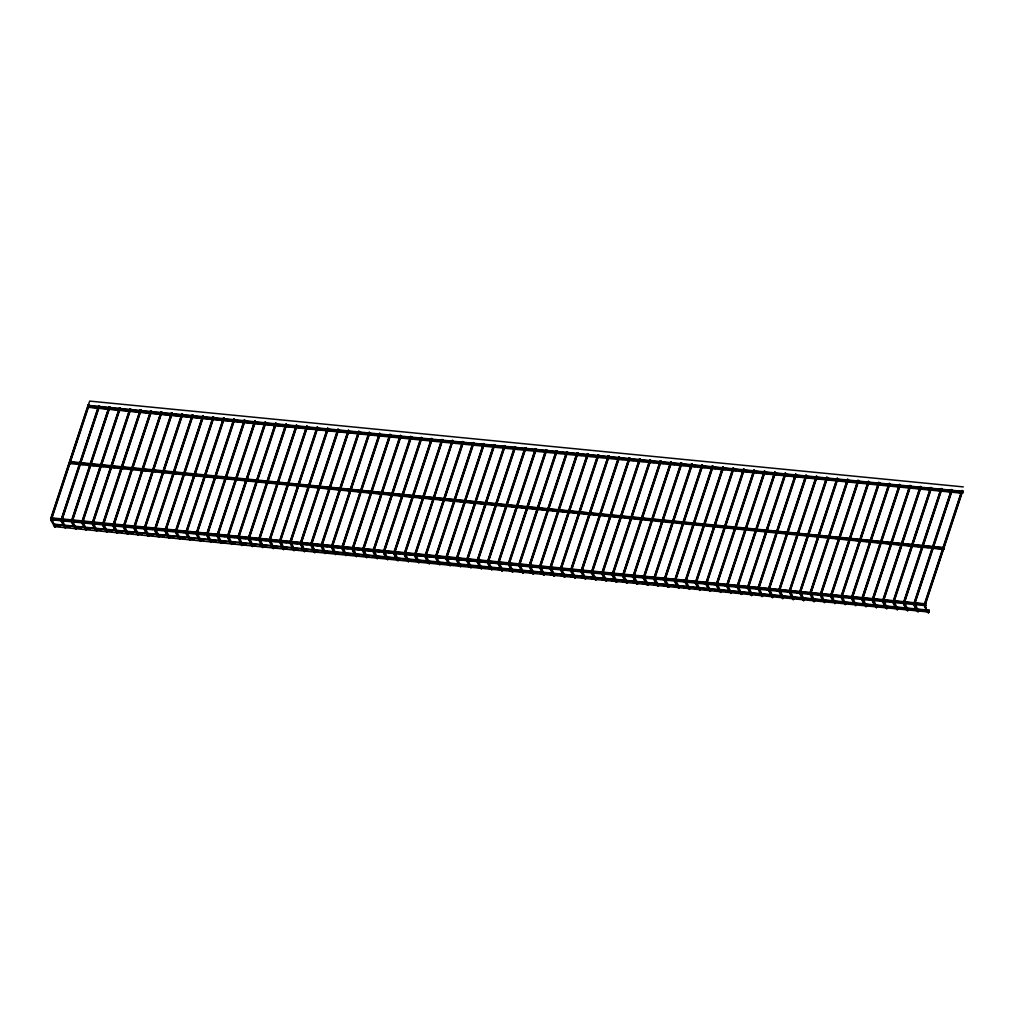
<?xml version="1.0" encoding="UTF-8"?>
<svg xmlns="http://www.w3.org/2000/svg" width="1014" height="1014" viewBox="0 0 1014 1014"><rect width="100%" height="100%" fill="white"/><g stroke="black" fill="none" stroke-linecap="round" stroke-linejoin="round"><path stroke-width="1.5" d="M820.326 593.482L51.853 517.901L51.562 519.827L52.17 519.498M928.025 612.418L929.255 611.683L929.242 610.225L55.314 524.276L55.364 526.71L54.388 526.608L928.659 612.012C928.672 615.042 923.513 606.321 924.514 603.938L961.817 490.535L962.73 491.004L961.779 490.713M473.639 501.372L70.372 461.649L70.08 463.588L70.676 463.246M88.598 407.336L962.527 493.273L962.945 492.005L962.818 491.346L88.89 405.41L88.598 407.336L89.194 407.007M269.623 542.072L269.597 539.435L306.9 426.134L307.508 426.641L306.9 426.134M284.173 549.182L280.688 542.744L280.675 540.703L317.686 427.262L317.002 427.198L279.699 540.601C281.892 550.754 287.57 554.113 280.358 540.842L317.94 427.477M415.892 556.027L415.879 553.986L452.89 440.545L452.206 440.482L414.903 553.885C413.23 557.421 421.013 563.923 418.402 562.364M560.831 570.667L560.805 568.043L598.108 454.728L598.716 455.248L598.108 454.728M51.562 519.827L925.199 605.637C925.883 600.503 924.768 611.062 929.001 612.507M929.242 610.225L928.659 612.012M943.704 547.928C943.21 551.705 945.454 546.685 943.704 547.928L70.067 462.131M962.818 491.346L962.223 493.146M88.155 404.916L89.093 405.194L88.155 404.916L50.89 518.129L50.903 520.182L54.731 527.103M98.561 405.93L99.499 406.208L98.561 405.93L61.284 519.155C60.27 523.744 67.013 527.648 65.137 528.129M108.954 406.956L109.892 407.235L108.954 406.956L71.69 520.182C70.663 524.77 77.406 528.674 75.53 529.143M119.36 407.97L120.298 408.262L119.36 407.97L82.083 521.196C81.069 525.784 87.812 529.688 85.936 530.17M129.754 408.997L130.692 409.276L129.754 408.997L92.489 522.223C91.463 526.811 98.219 530.715 96.33 531.197M140.16 410.024L141.098 410.302L140.16 410.024L102.883 523.237C101.223 526.773 109.005 533.275 106.394 531.716M150.554 411.038L151.492 411.316L150.554 411.038L113.289 524.263C111.629 527.8 119.399 534.302 116.8 532.743M160.96 412.064L161.898 412.343L160.96 412.064L123.695 525.277C122.022 528.814 129.805 535.316 127.194 533.757M171.353 413.078L172.291 413.37L171.353 413.078L134.089 526.304C132.428 529.84 140.198 536.343 137.6 534.784M181.76 414.105L182.697 414.384L181.76 414.105L144.495 527.331C142.822 530.854 150.604 537.357 147.993 535.798M192.153 415.132L193.104 415.41L192.153 415.132L154.889 528.345C153.228 531.881 160.998 538.383 158.399 536.824M202.559 416.146L203.497 416.424L202.559 416.146L165.295 529.371C163.622 532.908 171.404 539.41 168.793 537.851M212.953 417.172L213.903 417.451L212.953 417.172L175.688 530.385C174.674 534.986 181.417 538.89 179.541 539.359M223.359 418.186L224.297 418.478L223.359 418.186L186.094 531.412C185.068 536 191.811 539.904 189.935 540.386M233.765 419.213L234.703 419.492L233.765 419.213L196.488 532.439C195.474 537.027 202.217 540.931 200.341 541.413M244.159 420.24L245.096 420.518L244.159 420.24L206.894 533.453C205.867 538.041 212.61 541.945 210.735 542.427M254.565 421.254L255.503 421.532L254.565 421.254L217.288 534.479C216.274 539.068 223.017 542.972 221.141 543.453M264.958 422.28L265.896 422.559L264.958 422.28L227.694 535.493C226.667 540.094 233.423 543.998 231.534 544.467M275.364 423.294L276.302 423.586L275.364 423.294L238.087 536.52C240.28 546.673 245.971 550.032 238.759 536.761L275.998 423.624M285.758 424.321L286.696 424.6L285.758 424.321L248.493 537.547C250.686 547.699 256.377 551.058 249.165 537.788L286.404 424.651M296.164 425.348L297.102 425.627L296.164 425.348L258.9 538.561C261.092 548.713 266.771 552.072 259.559 538.802L296.798 425.677M327.357 428.402L328.308 428.681L327.357 428.402L290.093 541.628C292.286 551.781 297.977 555.14 290.764 541.869L328.004 428.732M337.763 429.429L338.701 429.708L337.763 429.429L300.499 542.655C302.692 552.807 308.37 556.166 301.171 542.883L338.397 429.759M348.157 430.456L349.108 430.735L348.157 430.456L310.892 543.669C313.085 553.821 318.776 557.18 311.564 543.91L348.803 430.773M358.563 431.47L359.501 431.749L358.563 431.47L321.299 544.695C320.272 549.284 327.015 553.188 325.139 553.669M368.969 432.496L369.907 432.775L368.969 432.496L331.692 545.709C330.678 550.298 337.421 554.202 335.545 554.683M379.363 433.51L380.301 433.789L379.363 433.51L342.098 546.736C341.072 551.324 347.827 555.228 345.939 555.71M389.769 434.537L390.707 434.816L389.769 434.537L352.492 547.75C350.831 551.286 358.614 557.789 356.003 556.23M400.162 435.551L401.1 435.843L400.162 435.551L362.898 548.777C361.225 552.313 369.007 558.815 366.409 557.256M410.569 436.578L411.507 436.857L410.569 436.578L373.304 549.803C371.631 553.327 379.413 559.829 376.802 558.27M420.962 437.604L421.9 437.883L420.962 437.604L383.698 550.817C382.037 554.354 389.807 560.856 387.209 559.297M431.368 438.618L432.306 438.897L431.368 438.618L394.104 551.844C392.431 555.38 400.213 561.883 397.602 560.324M441.762 439.645L442.712 439.924L441.762 439.645L404.497 552.858C402.837 556.394 410.607 562.897 408.008 561.338M453.144 440.76L452.168 440.659M462.561 441.686L463.512 441.965L462.561 441.686L425.297 554.912C423.637 558.435 431.406 564.937 428.808 563.378M472.968 442.712L473.906 442.991L472.968 442.712L435.703 555.926C434.676 560.514 441.42 564.418 439.544 564.899M483.374 443.726L484.312 444.005L483.374 443.726L446.097 556.952C445.083 561.541 451.826 565.444 449.95 565.926M493.767 444.753L494.705 445.032L493.767 444.753L456.503 557.966C455.476 562.567 462.219 566.471 460.343 566.94M504.173 445.767L505.111 446.059L504.173 445.767L466.896 558.993C465.882 563.581 472.625 567.485 470.75 567.967M514.567 446.794L515.505 447.073L514.567 446.794L477.302 560.02C476.276 564.608 483.032 568.512 481.143 568.993M524.973 447.82L525.911 448.099L524.973 447.82L487.696 561.034C486.682 565.622 493.425 569.526 491.549 570.007M535.367 448.834L536.305 449.113L535.367 448.834L498.102 562.06C500.295 572.213 505.986 575.572 498.774 562.301L536.013 449.164M545.773 449.861L546.711 450.14L545.773 449.861L508.508 563.074C510.701 573.227 516.38 576.586 509.167 563.315L546.407 450.191M556.166 450.875L557.104 451.154L556.166 450.875L518.902 564.101C521.095 574.254 526.786 577.612 519.574 564.342L556.813 451.205M566.572 451.902L567.51 452.181L566.572 451.902L529.308 565.128C531.501 575.28 537.179 578.639 529.967 565.356L567.206 452.231M576.966 452.928L577.917 453.207L576.966 452.928L539.702 566.142C541.894 576.294 547.585 579.653 540.373 566.382L577.612 453.245M587.372 453.942L588.31 454.221L587.372 453.942L550.108 567.168C552.3 577.321 557.979 580.68 550.779 567.409L588.006 454.272M608.172 455.983L609.11 456.262L608.172 455.983L570.907 569.209C569.881 573.797 576.624 577.701 574.748 578.183M618.578 457.01L619.516 457.289L618.578 457.01L581.301 570.236C580.287 574.824 587.03 578.728 585.154 579.197M628.972 458.024L629.909 458.315L628.972 458.024L591.707 571.25C590.68 575.838 597.423 579.742 595.548 580.223M639.378 459.05L640.316 459.329L639.378 459.05L602.101 572.276C601.087 576.865 607.83 580.769 605.954 581.25M649.771 460.077L650.709 460.356L649.771 460.077L612.507 573.29C610.834 576.827 618.616 583.329 616.018 581.77M660.177 461.091L661.115 461.37L660.177 461.091L622.9 574.317C621.24 577.853 629.022 584.356 626.411 582.797M670.571 462.118L671.509 462.397L670.571 462.118L633.306 575.331C631.646 578.867 639.416 585.37 636.817 583.811M680.977 463.132L681.915 463.423L680.977 463.132L643.713 576.358C642.039 579.894 649.822 586.396 647.211 584.837M691.371 464.159L692.309 464.437L691.371 464.159L654.106 577.384C652.446 580.908 660.215 587.41 657.617 585.851M701.777 465.185L702.715 465.464L701.777 465.185L664.512 578.398C662.839 581.935 670.622 588.437 668.011 586.878M712.17 466.199L713.121 466.478L712.17 466.199L674.906 579.425C673.245 582.961 681.015 589.464 678.417 587.905M722.576 467.226L723.514 467.505L722.576 467.226L685.312 580.439C684.285 585.04 691.028 588.944 689.152 589.413M732.97 468.24L733.921 468.531L732.97 468.24L695.705 581.466C694.691 586.054 701.434 589.958 699.559 590.44M743.376 469.267L744.314 469.545L743.376 469.267L706.112 582.492C705.085 587.081 711.828 590.985 709.952 591.466M753.782 470.293L754.72 470.572L753.782 470.293L716.505 583.506C715.491 588.095 722.234 591.999 720.358 592.48M764.176 471.307L765.114 471.586L764.176 471.307L726.911 584.533C725.885 589.121 732.628 593.025 730.752 593.507M774.582 472.334L775.52 472.613L774.582 472.334L737.305 585.547C736.291 590.148 743.034 594.052 741.158 594.521M784.975 473.348L785.913 473.639L784.975 473.348L747.711 586.574C749.904 596.726 755.595 600.085 748.383 586.814L785.622 473.677M795.382 474.375L796.32 474.653L795.382 474.375L758.104 587.6C760.297 597.753 765.988 601.112 758.776 587.828L796.015 474.704M805.775 475.401L806.713 475.68L805.775 475.401L768.511 588.614C770.703 598.767 776.394 602.126 769.182 588.855L806.422 475.731M816.181 476.415L817.119 476.694L816.181 476.415L778.917 589.641C781.11 599.794 786.788 603.153 779.576 589.882L816.815 476.745M826.575 477.442L827.525 477.721L826.575 477.442L789.31 590.655C791.503 600.808 797.194 604.167 789.982 590.896L827.221 477.771M836.981 478.456L837.919 478.735L836.981 478.456L799.716 591.682C801.909 601.834 807.588 605.193 800.376 591.923L837.615 478.785M847.374 479.483L848.325 479.761L847.374 479.483L810.11 592.708C812.303 602.861 817.994 606.22 810.782 592.937L848.021 479.812M857.781 480.509L858.719 480.788L857.781 480.509L820.516 593.722C819.489 598.311 826.233 602.215 824.357 602.696M868.174 481.523L869.125 481.802L868.174 481.523L830.91 594.749C829.896 599.337 836.639 603.241 834.763 603.723M878.58 482.55L879.518 482.829L878.58 482.55L841.316 595.763C840.289 600.351 847.032 604.255 845.156 604.737M888.986 483.564L889.924 483.843L888.986 483.564L851.709 596.79C850.695 601.378 857.438 605.282 855.562 605.764M899.38 484.591L900.318 484.869L899.38 484.591L862.115 597.804C860.442 601.34 868.225 607.842 865.614 606.283M909.786 485.605L910.724 485.896L909.786 485.605L872.509 598.83C870.849 602.367 878.631 608.869 876.02 607.31M920.18 486.631L921.118 486.91L920.18 486.631L882.915 599.857C881.242 603.381 889.024 609.883 886.426 608.324M930.586 487.658L931.524 487.937L930.586 487.658L893.321 600.871C891.648 604.407 899.431 610.91 896.82 609.351M940.979 488.672L941.917 488.951L940.979 488.672L903.715 601.898C902.054 605.434 909.824 611.936 907.226 610.377M951.386 489.699L952.323 489.977L951.386 489.699L914.121 602.912C912.448 606.448 920.23 612.95 917.619 611.391M51.346 519.003L88.788 405.245M89.131 405.004L51.866 518.23L51.879 520.271L55.364 526.71M98.89 405.701L61.588 519.016L61.613 521.64M99.195 406.259L61.955 519.396L65.771 527.724M99.524 406.031L62.26 519.244L62.272 521.297M109.284 406.715L71.994 520.03L72.007 522.666M109.601 407.286L72.362 520.41L76.164 528.75M109.93 407.045L72.666 520.271L72.678 522.311M119.69 407.742L82.388 521.057L82.413 523.68M119.994 408.3L82.755 521.437L86.57 529.764M120.336 408.072L83.059 521.297L83.072 523.338M130.096 408.769L92.794 522.071L92.806 524.707M130.4 409.326L93.161 522.464L96.964 530.791M130.73 409.098L93.465 522.311L93.478 524.365M140.49 409.783L103.2 523.097L103.213 525.721L106.736 532.211M140.794 410.353L103.555 523.478L107.37 531.818M141.136 410.112L103.859 523.338L103.872 525.379M150.896 410.809L113.593 524.124L113.619 526.748L117.13 533.237M151.2 411.367L113.961 524.504L117.776 532.832M151.53 411.139L114.265 524.352L114.278 526.405M161.289 411.823L124 525.138L124.012 527.774L127.536 534.251M161.594 412.394L124.354 525.518L128.17 533.858M161.936 412.153L124.659 525.379L124.684 527.419M171.696 412.85L134.393 526.165L134.418 528.788L137.929 535.278M172 413.408L134.761 526.545L138.576 534.872M172.329 413.18L135.065 526.405L135.077 528.446M182.089 413.877L144.799 527.179L144.812 529.815L148.336 536.305M182.393 414.434L145.154 527.572L148.969 535.899M182.735 414.206L145.471 527.419L145.484 529.473M192.495 414.891L155.193 528.205L155.218 530.829L158.742 537.319M192.799 415.461L155.56 528.586L159.375 536.926M193.129 415.22L155.864 528.446L155.877 530.487M202.889 415.917L165.599 529.219L165.612 531.856L169.135 538.345M203.193 416.475L165.966 529.612L169.769 537.94M203.535 416.247L166.271 529.46L166.283 531.513M213.295 416.931L175.992 530.246L176.018 532.882M213.599 417.502L176.36 530.626L180.175 538.966M213.929 417.261L176.664 530.487L176.677 532.527M223.688 417.958L186.399 531.273L186.411 533.896M224.005 418.516L186.766 531.653L190.569 539.98M224.335 418.288L187.07 531.513L187.083 533.554M234.095 418.985L196.792 532.287L196.817 534.923M234.399 419.543L197.16 532.68L200.975 541.007M234.728 419.314L197.464 532.527L197.477 534.581M244.488 419.999L207.198 533.313L207.211 535.937M244.805 420.569L207.566 533.694L211.368 542.021M245.135 420.328L207.87 533.554L207.883 535.595M254.894 421.025L217.592 534.327L217.617 536.964M255.198 421.583L217.959 534.72L221.774 543.048M255.541 421.355L218.263 534.568L218.276 536.621M265.3 422.039L227.998 535.354L228.011 537.99M265.605 422.61L228.365 535.734L232.168 544.074M265.934 422.369L228.67 535.595L228.682 537.635M275.694 423.066L238.404 536.381L238.417 539.004M276.34 423.396L239.063 536.621L239.089 538.662L242.574 545.088M286.1 424.093L248.798 537.395L248.823 540.031M286.734 424.422L249.469 537.635L249.482 539.676L252.98 546.115M296.494 425.107L259.204 538.421L259.216 541.045M297.14 425.436L259.863 538.662L259.888 540.703L263.374 547.129M306.558 426.362L269.293 539.587C271.486 549.74 277.177 553.099 269.965 539.828L307.204 426.691M307.534 426.463L270.269 539.676L270.282 541.73L273.78 548.156M317.293 427.148L280.003 540.462L280.016 543.086M327.699 428.174L290.397 541.489L290.422 544.112M328.333 428.504L291.069 541.717L291.081 543.77L294.58 550.196M338.093 429.201L300.803 542.503L300.816 545.139M338.739 429.518L301.475 542.744L301.488 544.784L304.973 551.223M348.499 430.215L311.197 543.529L311.222 546.153M349.133 430.544L311.868 543.77L311.881 545.811L315.379 552.237M358.893 431.242L321.603 544.543L321.615 547.18M359.209 431.799L321.97 544.936L325.773 553.264M359.539 431.571L322.275 544.784L322.287 546.838M369.299 432.256L331.996 545.57L332.022 548.194M369.603 432.826L332.364 545.95L336.179 554.29M369.933 432.585L332.668 545.811L332.681 547.852M379.705 433.282L342.402 546.597L342.415 549.22M380.009 433.84L342.77 546.977L346.573 555.304M380.339 433.612L343.074 546.825L343.087 548.878M390.098 434.296L352.809 547.611L352.821 550.247L356.345 556.724M390.403 434.867L353.164 547.991L356.979 556.331M390.745 434.626L353.468 547.852L353.48 549.892M400.505 435.323L363.202 548.637L363.215 551.261L366.738 557.751M400.809 435.881L363.57 549.018L367.372 557.345M401.138 435.652L363.874 548.878L363.887 550.919M410.898 436.35L373.608 549.651L373.621 552.288L377.145 558.777M411.202 436.907L373.963 550.044L377.778 558.372M411.545 436.679L374.267 549.892L374.293 551.946M421.304 437.364L384.002 550.678L384.027 553.302L387.538 559.791M421.609 437.934L384.369 551.058L388.185 559.398M421.938 437.693L384.674 550.919L384.686 552.96M431.698 438.39L394.408 551.692L394.421 554.328L397.944 560.818M432.002 438.948L394.763 552.085L398.578 560.412M432.344 438.72L395.08 551.933L395.092 553.986M442.104 439.404L404.801 552.719L404.827 555.355L408.35 561.832M442.408 439.975L405.169 553.099L408.984 561.439M442.738 439.734L405.473 552.96L405.486 555M452.498 440.431L415.208 553.745L415.22 556.369L418.744 562.859M452.802 440.989L415.563 554.126L419.378 562.453M462.904 441.458L425.601 554.759L425.627 557.396L429.15 563.885M463.208 442.015L425.969 555.152L429.784 563.48M463.537 441.787L426.273 555L426.286 557.054M473.297 442.472L436.007 555.786L436.02 558.41M473.601 443.042L436.375 556.166L440.177 564.506M473.944 442.801L436.679 556.027L436.692 558.068M483.703 443.498L446.401 556.8L446.426 559.436M484.008 444.056L446.768 557.193L450.584 565.52M484.337 443.828L447.073 557.041L447.085 559.094M494.097 444.512L456.807 557.827L456.82 560.463M494.414 445.083L457.175 558.207L460.977 566.547M494.743 444.842L457.479 558.068L457.491 560.108M504.503 445.539L467.201 558.853L467.226 561.477M504.807 446.097L467.568 559.234L471.383 567.561M505.149 445.868L467.872 559.094L467.885 561.135M514.909 446.566L477.607 559.867L477.619 562.504M515.213 447.123L477.974 560.26L481.777 568.588M515.543 446.895L478.278 560.108L478.291 562.149M525.303 447.58L488.013 560.894L488.026 563.518M525.607 448.15L488.368 561.274L492.183 569.602M525.949 447.909L488.672 561.135L488.685 563.176M535.709 448.606L498.406 561.908L498.432 564.544M536.343 448.936L499.078 562.149L499.091 564.202L502.589 570.629M546.102 449.62L508.813 562.935L508.825 565.558M546.749 449.95L509.472 563.176L509.497 565.216L512.983 571.655M556.509 450.647L519.206 563.961L519.231 566.585M557.142 450.977L519.878 564.202L519.89 566.243L523.389 572.669M566.902 451.674L529.612 564.975L529.625 567.612M567.548 451.991L530.284 565.216L530.297 567.257L533.782 573.696M577.308 452.688L540.006 566.002L540.031 568.626M577.942 453.017L540.677 566.243L540.69 568.284L544.188 574.71M587.702 453.714L550.412 567.016L550.425 569.653M588.348 454.044L551.084 567.257L551.096 569.31L554.582 575.737M597.766 454.969L560.501 568.182C562.694 578.335 568.385 581.694 561.173 568.423L598.412 455.299M598.742 455.058L561.477 568.284L561.49 570.324L564.988 576.763M608.501 455.755L571.212 569.069L571.224 571.693M608.806 456.313L571.579 569.45L575.382 577.777M609.148 456.085L571.883 569.298L571.896 571.351M618.908 456.769L581.605 570.083L581.63 572.72M619.212 457.339L581.973 570.464L585.788 578.804M619.541 457.099L582.277 570.324L582.289 572.365M629.301 457.796L592.011 571.11L592.024 573.734M629.618 458.353L592.379 571.49L596.181 579.818M629.947 458.125L592.683 571.351L592.696 573.392M639.707 458.822L602.405 572.124L602.43 574.761M640.011 459.38L602.772 572.517L606.587 580.845M640.354 459.152L603.077 572.365L603.089 574.418M650.113 459.836L612.811 573.151L612.824 575.775L616.347 582.264M650.418 460.407L613.178 573.531L616.981 581.871M650.747 460.166L613.483 573.392L613.495 575.432M660.507 460.863L623.217 574.178L623.23 576.801L626.753 583.291M660.811 461.421L623.572 574.558L627.387 582.885M661.153 461.193L623.876 574.406L623.889 576.459M670.913 461.877L633.611 575.192L633.636 577.828L637.147 584.305M671.217 462.447L633.978 575.572L637.793 583.912M671.547 462.207L634.282 575.432L634.295 577.473M681.307 462.904L644.017 576.218L644.029 578.842L647.553 585.332M681.611 463.461L644.372 576.598L648.187 584.926M681.953 463.233L644.676 576.459L644.701 578.5M691.713 463.93L654.41 577.232L654.436 579.869L657.947 586.358M692.017 464.488L654.778 577.625L658.593 585.953M692.347 464.26L655.082 577.473L655.095 579.526M702.106 464.944L664.816 578.259L664.829 580.883L668.353 587.372M702.41 465.515L665.171 578.639L668.986 586.979M702.753 465.274L665.488 578.5L665.501 580.54M712.512 465.971L675.21 579.273L675.235 581.909L678.759 588.399M712.817 466.529L675.577 579.666L679.393 587.993M713.146 466.301L675.882 579.514L675.894 581.567M722.906 466.985L685.616 580.3L685.629 582.936M723.21 467.555L685.984 580.68L689.786 589.02M723.552 467.315L686.288 580.54L686.301 582.581M733.312 468.012L696.01 581.326L696.035 583.95M733.616 468.569L696.377 581.706L700.192 590.034M733.946 468.341L696.681 581.567L696.694 583.608M743.706 469.038L706.416 582.34L706.428 584.977M744.023 469.596L706.783 582.733L710.586 591.061M744.352 469.368L707.088 582.581L707.1 584.634M754.112 470.052L716.809 583.367L716.835 585.991M754.416 470.623L717.177 583.747L720.992 592.075M754.746 470.382L717.481 583.608L717.494 585.648M764.518 471.079L727.215 584.381L727.228 587.017M764.822 471.637L727.583 584.774L731.386 593.101M765.152 471.409L727.887 584.622L727.9 586.675M774.911 472.093L737.622 585.408L737.634 588.031M775.216 472.663L737.977 585.788L741.792 594.128M775.558 472.423L738.281 585.648L738.293 587.689M785.318 473.12L748.015 586.434L748.028 589.058M785.951 473.449L748.687 586.675L748.7 588.716L752.185 595.142M795.711 474.146L758.421 587.448L758.434 590.085M796.358 474.476L759.08 587.689L759.106 589.73L762.591 596.169M806.117 475.16L768.815 588.475L768.84 591.099M806.751 475.49L769.487 588.716L769.499 590.756L772.998 597.183M816.511 476.187L779.221 589.489L779.234 592.125M817.157 476.517L779.88 589.73L779.905 591.783L783.391 598.209M826.917 477.201L789.614 590.516L789.64 593.139M827.551 477.531L790.286 590.756L790.299 592.797L793.797 599.236M837.311 478.228L800.021 591.542L800.033 594.166M837.957 478.557L800.692 591.77L800.705 593.824L804.191 600.25M847.717 479.242L810.414 592.556L810.44 595.193M848.35 479.571L811.086 592.797L811.099 594.838L814.597 601.277M858.11 480.268L820.82 593.583L820.833 596.207M858.414 480.826L821.188 593.963L824.99 602.291M858.757 480.598L821.492 593.824L821.505 595.864M868.516 481.295L831.214 594.597L831.239 597.233M868.821 481.853L831.581 594.99L835.397 603.317M869.15 481.625L831.886 594.838L831.898 596.891M878.91 482.309L841.62 595.624L841.633 598.247M879.227 482.879L841.988 596.004L845.79 604.344M879.556 482.639L842.292 595.864L842.304 597.905M889.316 483.336L852.014 596.65L852.039 599.274M889.62 483.893L852.381 597.031L856.196 605.358M889.95 483.665L852.685 596.878L852.698 598.932M899.722 484.35L862.42 597.664L862.432 600.301L865.956 606.778M900.026 484.92L862.787 598.045L866.59 606.385M900.356 484.679L863.091 597.905L863.104 599.946M910.116 485.376L872.826 598.691L872.839 601.315L876.362 607.804M910.42 485.934L873.181 599.071L876.996 607.399M910.762 485.706L873.485 598.932L873.498 600.972M920.522 486.403L883.219 599.705L883.232 602.341L886.756 608.831M920.826 486.961L883.587 600.098L887.389 608.425M921.156 486.733L883.891 599.946L883.904 601.999M930.915 487.417L893.626 600.732L893.638 603.355L897.162 609.845M931.22 487.988L893.98 601.112L897.796 609.452M931.562 487.747L894.285 600.972L894.31 603.013M941.322 488.444L904.019 601.746L904.044 604.382L907.555 610.872M941.626 489.002L904.387 602.139L908.202 610.466M941.955 488.773L904.691 601.986L904.703 604.04M951.715 489.458L914.425 602.772L914.438 605.409L917.962 611.886M952.019 490.028L914.78 603.153L918.595 611.493M952.361 489.787L915.097 603.013L915.11 605.054M962.121 490.484L924.819 603.799L924.844 606.423L928.368 612.912M962.425 491.042L925.186 604.179L51.562 518.369M962.755 490.814L925.49 604.04L925.503 606.08M242.232 544.594L241.94 545.494M252.638 545.621L252.334 546.508M263.032 546.635L262.74 547.535M273.438 547.661L273.146 548.561M283.831 548.675L283.54 549.575M294.237 549.702L293.946 550.602M304.631 550.729L304.339 551.616M315.037 551.743L314.746 552.643M502.247 570.134L501.943 571.034M512.64 571.148L512.349 572.048M523.047 572.175L522.742 573.075M533.44 573.202L533.149 574.089M543.846 574.216L543.555 575.115M554.24 575.242L553.948 576.142M564.646 576.256L564.354 577.156M751.856 594.648L751.551 595.548M762.249 595.674L761.958 596.562M772.655 596.688L772.351 597.588M783.049 597.715L782.757 598.615M793.455 598.729L793.163 599.629M803.849 599.756L803.557 600.656M814.255 600.782L813.963 601.67M963.3 486.897L89.676 401.088L51.194 517.989L51.207 520.613M88.586 405.879L962.21 491.676M90.766 407.159L95.493 407.615M100.221 408.084L106.508 408.705M111.236 409.162L117.535 409.783M120.679 410.087L126.978 410.708M131.693 411.177L137.993 411.798M142.72 412.254L147.436 412.723M152.163 413.18L158.463 413.801M163.178 414.27L169.477 414.891M172.621 415.195L178.92 415.816M183.648 416.272L188.363 416.741M193.091 417.21L199.378 417.819M204.106 418.288L208.833 418.757M213.548 419.213L219.848 419.834M224.576 420.303L230.862 420.911M235.59 421.38L240.305 421.837M245.033 422.306L251.333 422.927M256.048 423.383L260.775 423.852M265.491 424.321L271.79 424.929M276.518 425.398L282.817 426.019M285.961 426.324L292.26 426.945M296.975 427.414L303.275 428.022M308.002 428.491L312.718 428.96M317.445 429.416L323.732 430.037M328.46 430.506L334.759 431.115M337.903 431.432L344.202 432.053M348.93 432.509L353.645 432.978M358.373 433.434L364.66 434.055M369.388 434.524L374.115 434.981M378.83 435.45L385.13 436.071M389.845 436.527L396.144 437.148M400.872 437.617L405.587 438.073M410.315 438.542L416.615 439.163M421.33 439.62L426.057 440.089M430.773 440.545L437.072 441.166M441.8 441.635L448.087 442.256M451.243 442.56L457.542 443.181M462.257 443.638L468.557 444.259M471.7 444.576L478 445.184M482.727 445.653L489.014 446.274M493.742 446.73L498.47 447.199M503.185 447.668L509.484 448.277M514.199 448.746L518.927 449.202M523.655 449.671L529.942 450.292M534.67 450.748L539.397 451.217M544.112 451.686L550.412 452.295M555.127 452.764L561.426 453.385M564.583 453.689L570.869 454.31M575.597 454.779L581.897 455.387M586.612 455.856L591.339 456.325M596.055 456.782L602.354 457.403M607.082 457.872L611.797 458.328M616.525 458.797L622.824 459.418M627.539 459.874L633.839 460.495M636.982 460.8L643.282 461.421M648.009 461.89L654.296 462.498M659.024 462.967L663.739 463.436M668.467 463.892L674.766 464.513M679.481 464.982L684.209 465.439M688.937 465.908L695.224 466.529M699.952 466.985L704.667 467.454M709.394 467.91L715.694 468.531M720.409 469L725.137 469.457M729.852 469.926L736.151 470.547M740.879 471.003L747.179 471.624M751.894 472.093L756.621 472.549M761.337 473.018L767.636 473.639M772.364 474.096L777.079 474.565M781.807 475.021L788.093 475.642M792.821 476.111L799.121 476.732M802.264 477.036L808.564 477.657M813.291 478.114L819.578 478.735M822.734 479.052L829.021 479.66M833.749 480.129L838.477 480.598M844.763 481.206L849.491 481.675M854.206 482.144L860.506 482.753M865.234 483.222L869.949 483.691M874.676 484.147L880.976 484.768M885.691 485.237L890.419 485.693M895.134 486.162L901.433 486.783M906.161 487.24L912.448 487.861M915.604 488.165L921.903 488.786M926.619 489.255L932.918 489.863M937.646 490.332L942.361 490.801M947.089 491.258L953.375 491.879M958.103 492.348L962.831 492.804M476.795 501.677L586.979 512.501M590.123 512.805L944.3 547.598M76.975 463.867L83.275 464.488M88.003 464.944L94.289 465.565M97.445 465.882L103.732 466.491M108.46 466.96L114.759 467.581M117.903 467.885L124.202 468.506M128.93 468.975L133.645 469.431M139.945 470.052L146.244 470.673M149.388 470.978L155.687 471.599M160.402 472.068L165.13 472.524M169.845 472.993L176.144 473.614M180.872 474.07L185.587 474.539M190.315 474.996L196.615 475.617M201.33 476.086L207.629 476.694M212.357 477.163L217.072 477.632M221.8 478.088L228.087 478.709M232.814 479.178L237.542 479.635M242.257 480.104L248.557 480.725M253.285 481.181L259.571 481.802M262.727 482.106L269.014 482.727M273.742 483.196L280.041 483.817M283.185 484.122L289.484 484.743M294.199 485.199L297.356 485.516M305.227 486.289L308.37 486.593M314.67 487.214L320.969 487.835M325.684 488.292L330.412 488.761M335.127 489.217L339.855 489.686M346.154 490.307L350.869 490.763M355.597 491.232L360.312 491.701M366.612 492.31L372.911 492.931M376.055 493.248L382.354 493.856M387.082 494.325L391.797 494.794M398.096 495.402L402.824 495.871M407.539 496.34L412.267 496.797M418.554 497.418L423.282 497.887M428.009 498.343L432.724 498.812M439.024 499.433L443.739 499.889M448.467 500.358L453.195 500.815M459.481 501.436L464.209 501.905M468.937 502.361L475.224 502.982M479.952 503.451L487.823 504.224M490.966 504.528L495.694 504.997M500.409 505.454L506.708 506.075M511.436 506.544L516.151 507M520.879 507.469L527.179 508.09M531.894 508.546L536.621 509.015M541.337 509.472L547.636 510.093M552.364 510.562L558.651 511.183M561.807 511.487L568.094 512.108M572.821 512.564L580.692 513.337M583.836 513.654L588.564 514.111M593.291 514.58L599.578 515.201M604.306 515.657L610.605 516.278M613.749 516.582L620.048 517.203M624.763 517.672L629.491 518.129M634.206 518.598L640.506 519.219M645.234 519.675L649.949 520.144M656.248 520.765L660.976 521.221M665.691 521.69L671.99 522.311M676.718 522.768L681.433 523.237M686.161 523.706L692.448 524.314M697.176 524.783L701.903 525.252M706.619 525.708L712.918 526.329M717.646 526.798L723.933 527.407M727.089 527.724L733.376 528.332M738.103 528.801L744.403 529.422M749.118 529.878L753.846 530.347M758.561 530.816L763.289 531.273M766.432 531.59L775.887 532.515M779.031 532.819L785.33 533.44M790.045 533.909L794.773 534.365M799.488 534.834L805.788 535.455M810.516 535.912L815.231 536.381M819.958 536.837L826.258 537.458M830.973 537.927L837.272 538.548M842 539.004L846.715 539.473M851.443 539.93L857.73 540.551M862.458 541.02L867.185 541.476M871.901 541.945L878.2 542.566M882.915 543.022L889.215 543.643M892.371 543.948L898.658 544.569M903.385 545.038L909.685 545.659M912.828 545.963L919.128 546.584M923.843 547.04L928.571 547.509M934.87 548.13L941.157 548.751M70.08 463.588L943.704 549.385M823.469 593.798L925.782 603.85M53.742 519.65L60.041 520.271M64.757 520.74L71.056 521.348M74.199 521.665L80.499 522.286M85.227 522.742L91.526 523.363M94.67 523.668L100.969 524.289M105.684 524.758L110.412 525.214M115.127 525.683L121.427 526.304M126.154 526.76L132.441 527.381M137.169 527.85L141.897 528.307M146.612 528.776L152.911 529.397M157.639 529.853L162.354 530.322M167.082 530.778L173.369 531.399M178.096 531.868L184.396 532.489M187.539 532.794L193.839 533.415M198.554 533.871L204.853 534.492M209.581 534.961L214.296 535.417M219.024 535.886L225.323 536.507M230.039 536.964L234.766 537.433M239.481 537.902L245.781 538.51M250.509 538.979L256.796 539.6M259.952 539.904L266.251 540.525M269.394 540.83L275.694 541.451M280.409 541.92L286.709 542.528M291.436 542.997L297.723 543.618M302.451 544.074L307.179 544.543M311.894 545.012L318.193 545.621M322.908 546.09L327.636 546.559M332.364 547.015L338.651 547.636M343.378 548.105L348.094 548.561M352.821 549.03L359.121 549.651M363.836 550.108L370.135 550.729M373.291 551.033L379.578 551.654M384.306 552.123L390.605 552.744M395.321 553.2L400.048 553.669M404.763 554.126L411.063 554.747M415.791 555.216L422.078 555.824M426.805 556.293L431.533 556.762M436.248 557.218L440.976 557.687M445.691 558.144L451.991 558.765M456.718 559.234L461.433 559.69M466.161 560.159L472.448 560.78M477.176 561.236L483.475 561.857M488.19 562.326L492.918 562.783M497.646 563.252L503.933 563.873M510.232 564.494L513.376 564.798M518.103 565.267L524.403 565.875M529.118 566.344L535.417 566.965M538.561 567.27L544.86 567.891M549.588 568.347L555.887 568.968M560.603 569.437L565.33 569.893M570.045 570.362L574.773 570.831M581.073 571.44L587.36 572.061M590.516 572.378L596.802 572.986M601.53 573.455L606.258 573.924M610.973 574.38L617.273 575.001M622 575.47L626.715 575.927M631.443 576.396L637.73 577.017M642.458 577.473L648.757 578.094M653.472 578.563L658.2 579.019M662.915 579.488L669.215 580.109M673.942 580.566L678.658 581.035M683.385 581.491L689.685 582.112M694.4 582.581L700.699 583.189M703.843 583.506L710.142 584.127M714.87 584.584L721.157 585.205M724.313 585.509L730.612 586.13M735.327 586.599L740.055 587.055M746.355 587.676L752.641 588.297M755.798 588.602L762.084 589.223M766.812 589.692L771.54 590.148M776.255 590.617L782.554 591.238M787.27 591.694L791.997 592.163M796.725 592.632L803.012 593.241M807.74 593.71L814.039 594.331M817.183 594.635L823.482 595.256M828.197 595.712L834.497 596.333M839.224 596.802L843.94 597.259M848.667 597.728L854.967 598.349M859.682 598.805L865.981 599.426M869.125 599.743L875.424 600.351M880.152 600.82L886.439 601.441M889.595 601.746L895.894 602.367M900.609 602.836L905.337 603.292M911.624 603.913L916.352 604.382M921.08 604.838L925.795 605.307M55.022 524.745L928.647 610.555M60.346 526.342L55.022 526.203L52.259 521.107M65.073 526.798L69.801 527.267M74.516 527.724L80.816 528.345M85.531 528.814L90.259 529.27M94.986 529.739L101.273 530.36M106.001 530.816L112.3 531.437M117.016 531.906L121.743 532.363M126.458 532.832L132.758 533.453M137.486 533.909L142.201 534.378M146.929 534.834L153.228 535.455M157.943 535.924L164.243 536.545M167.386 536.85L173.686 537.471M178.413 537.927L184.7 538.548M189.428 539.017L194.156 539.473M198.871 539.942L203.599 540.411M209.885 541.02L216.185 541.641M219.341 541.958L225.628 542.566M230.355 543.035L235.083 543.504M239.798 543.96L246.098 544.581M250.813 545.05L255.541 545.507M260.268 545.976L266.555 546.584M271.283 547.053L277.583 547.674M282.298 548.13L287.025 548.599M291.74 549.068L298.04 549.677M302.768 550.146L307.483 550.615M312.211 551.071L318.51 551.692M323.225 552.161L329.525 552.769M332.668 553.086L338.968 553.707M343.695 554.164L349.982 554.785M353.138 555.089L359.438 555.71M364.153 556.179L368.881 556.635M375.167 557.256L381.467 557.877M384.623 558.182L390.91 558.803M395.637 559.272L400.353 559.728M405.08 560.197L411.38 560.818M416.095 561.274L420.823 561.743M425.538 562.2L431.837 562.821M436.565 563.29L442.865 563.911M446.008 564.215L452.307 564.836M457.022 565.292L463.322 565.913M468.05 566.382L472.765 566.839M477.493 567.308L483.792 567.929M488.507 568.385L494.807 569.006M497.95 569.323L504.25 569.931M508.977 570.4L515.264 571.021M518.42 571.326L524.707 571.947M529.435 572.416L534.163 572.872M540.449 573.493L543.605 573.797M549.892 574.418L556.192 575.039M560.919 575.496L565.635 575.965M570.362 576.434L576.662 577.042M581.377 577.511L584.533 577.815M590.82 578.436L595.548 578.905M601.847 579.526L608.147 580.135M611.29 580.452L617.589 581.073M622.304 581.529L625.461 581.846M633.332 582.619L638.047 583.075M642.775 583.544L647.49 584.001M653.789 584.622L656.933 584.939M663.232 585.547L667.96 586.016M674.247 586.637L678.974 587.093M683.702 587.562L688.417 588.019M694.717 588.64L699.445 589.109M704.16 589.565L710.459 590.186M715.174 590.655L719.902 591.111M726.201 591.732L730.917 592.201M735.644 592.658L740.359 593.127M746.659 593.748L751.387 594.204M756.102 594.673L762.401 595.294M767.129 595.75L771.844 596.219M776.572 596.688L782.871 597.297M787.586 597.766L793.886 598.387M797.029 598.691L803.329 599.312M808.057 599.768L814.343 600.389M819.071 600.858L823.799 601.315M828.514 601.784L833.242 602.253M839.529 602.861L845.828 603.482M848.984 603.799L855.271 604.407M859.999 604.876L864.714 605.345M869.442 605.802L875.741 606.423M880.456 606.892L885.184 607.348M891.483 607.969L896.199 608.438M900.926 608.894L907.226 609.515M911.941 609.984L916.669 610.441M921.384 610.91L929.255 611.683M317.597 427.718L316.964 427.388M89.181 405.537L89.321 406.196M55.618 524.415L55.745 525.075M52.158 518.04L52.284 518.699"/></g></svg>
